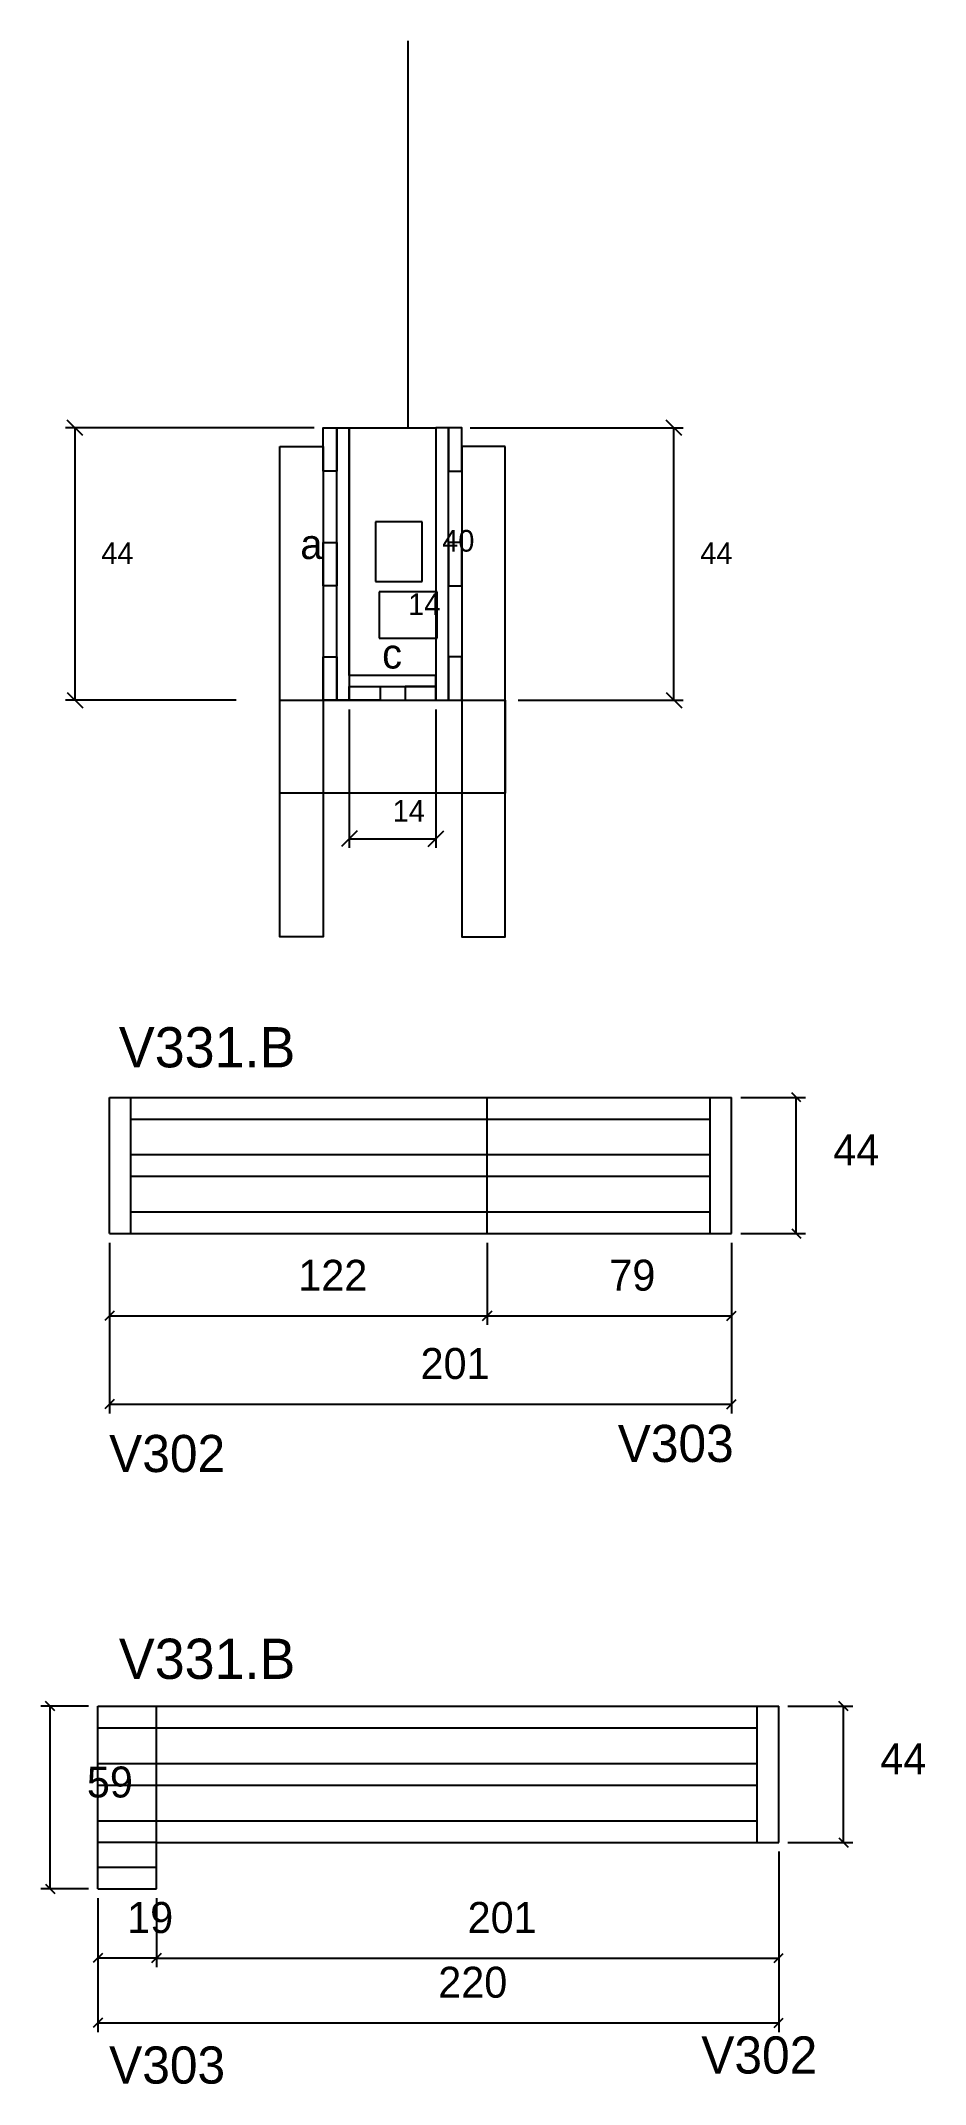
# Model space of a CAD drawing. Header units: metres. Extents: x 2074 to 2360, y 771 to 1431.
import ezdxf

# ---------------------------------------------------------------- set-up
doc = ezdxf.new("R2010")
doc.units = ezdxf.units.M

msp = doc.modelspace()

# ---------------------------------------------------------------- linework, layer by layer
at = {"layer": '00 - FELIPE', "color": 4}
for p, q in [((2089.53, 893.42), (2074.15, 893.42)), ((2077.15, 834.42), (2077.15, 893.42)), ((2312.53, 846.42), (2312.53, 809.06)), ((2089.53, 834.42), (2074.15, 834.42)), ((2092.53, 831.42), (2092.53, 809.06)), ((2111.53, 831.42), (2111.53, 809.06)), ((2111.53, 831.42), (2111.53, 809.06)), ((2111.53, 812.06), (2092.53, 812.06)), ((2111.53, 812.06), (2312.53, 812.06))]:
    msp.add_line(p, q, dxfattribs=at)
at = {"layer": '00 - FELIPE'}
for p, q in [((2078.65, 891.92), (2075.65, 894.92)), ((2075.65, 835.92), (2078.65, 832.92)), ((2094.03, 813.56), (2091.03, 810.56)), ((2113.03, 813.56), (2110.03, 810.56)), ((2110.03, 810.56), (2113.03, 813.56)), ((2311.03, 810.56), (2314.03, 813.56))]:
    msp.add_line(p, q, dxfattribs=at)
at = {"layer": 'CONCRETO', "color": 251}
msp.add_lwpolyline([(2173.81, 1306.37), (2201.81, 1306.37), (2201.81, 1278.37), (2201.81, 1226.37), (2173.81, 1226.37), (2173.81, 1306.37)], dxfattribs=at)
at = {"layer": 'COTA', "color": 4}
for p, q in [((2162.41, 1306.37), (2082.16, 1306.37)), ((2085.16, 1306.37), (2085.16, 1218.37)), ((2212.81, 1306.37), (2281.69, 1306.37)), ((2278.69, 1218.37), (2278.69, 1306.37)), ((2137.21, 1218.37), (2082.16, 1218.37)), ((2173.81, 1215.37), (2173.81, 1170.64)), ((2201.81, 1215.37), (2201.81, 1170.64)), ((2228.41, 1218.37), (2281.69, 1218.37)), ((2173.81, 1173.64), (2201.81, 1173.64)), ((2300.32, 1090.09), (2321.23, 1090.09)), ((2318.23, 1046.09), (2318.23, 1090.09)), ((2096.32, 1043.09), (2096.32, 988.01)), ((2096.32, 1043.09), (2096.32, 1016.55)), ((2218.32, 1043.09), (2218.32, 1016.55)), ((2218.32, 1043.09), (2218.32, 1016.55)), ((2297.32, 1043.09), (2297.32, 988.01)), ((2297.32, 1043.09), (2297.32, 1016.55)), ((2300.32, 1046.09), (2321.23, 1046.09)), ((2096.32, 1019.55), (2218.32, 1019.55)), ((2218.32, 1019.55), (2297.32, 1019.55)), ((2096.32, 991.01), (2297.32, 991.01)), ((2312.53, 846.42), (2312.53, 788.13)), ((2092.53, 831.42), (2092.53, 788.13)), ((2092.53, 791.13), (2312.53, 791.13))]:
    msp.add_line(p, q, dxfattribs=at)
at = {"layer": 'COTA'}
for p, q in [((2319.73, 1088.59), (2316.73, 1091.59)), ((2316.73, 1047.59), (2319.73, 1044.59)), ((2097.82, 1021.05), (2094.82, 1018.05)), ((2219.82, 1021.05), (2216.82, 1018.05)), ((2216.82, 1018.05), (2219.82, 1021.05)), ((2295.82, 1018.05), (2298.82, 1021.05)), ((2097.82, 992.51), (2094.82, 989.51)), ((2295.82, 989.51), (2298.82, 992.51)), ((2094.03, 792.63), (2091.03, 789.63)), ((2311.03, 789.63), (2314.03, 792.63))]:
    msp.add_line(p, q, dxfattribs=at)
at = {"layer": 'COTA', "color": 241}
msp.add_line((2111.53, 849.42), (2092.53, 849.42), dxfattribs=at)
at = {"layer": 'COTA'}
for points in [[(2087.66, 1303.87), (2082.66, 1308.87)], [(2281.19, 1303.87), (2276.19, 1308.87)], [(2082.66, 1220.87), (2087.66, 1215.87)], [(2276.19, 1220.87), (2281.19, 1215.87)], [(2176.31, 1176.14), (2171.31, 1171.14)], [(2199.31, 1171.14), (2204.31, 1176.14)]]:
    msp.add_lwpolyline(points, dxfattribs=at)
at = {"layer": 'Cota Seção (2x)', "color": 180}
for p, q in [((2182.31, 1276.04), (2182.31, 1256.7)), ((2197.31, 1276.04), (2182.31, 1276.04)), ((2197.31, 1256.7), (2197.31, 1276.04)), ((2182.31, 1256.7), (2197.31, 1256.7)), ((2183.48, 1253.37), (2183.48, 1238.37)), ((2202.15, 1253.37), (2183.48, 1253.37)), ((2202.15, 1238.37), (2202.15, 1253.37)), ((2183.48, 1238.37), (2202.15, 1238.37))]:
    msp.add_line(p, q, dxfattribs=at)
at = {"layer": 'Madeira', "color": 126}
for points in [[(2169.81, 1292.37), (2165.41, 1292.37), (2165.41, 1306.37), (2169.81, 1306.37), (2169.81, 1292.37)], [(2205.81, 1292.37), (2210.21, 1292.37), (2210.21, 1306.37), (2205.81, 1306.37), (2205.81, 1292.37)], [(2169.81, 1255.37), (2165.41, 1255.37), (2165.41, 1269.37), (2169.81, 1269.37), (2169.81, 1255.37)], [(2205.81, 1255.37), (2210.21, 1255.37), (2210.21, 1269.37), (2205.81, 1269.37), (2205.81, 1255.37)], [(2169.81, 1218.37), (2165.41, 1218.37), (2165.41, 1232.37), (2169.81, 1232.37), (2169.81, 1218.37)], [(2205.81, 1218.37), (2210.21, 1218.37), (2210.21, 1232.37), (2205.81, 1232.37), (2205.81, 1218.37)], [(2173.81, 1218.37), (2173.81, 1222.77), (2183.81, 1222.77), (2183.81, 1218.37), (2173.81, 1218.37)], [(2201.81, 1218.37), (2201.81, 1222.77), (2191.81, 1222.77), (2191.81, 1218.37), (2201.81, 1218.37)]]:
    msp.add_lwpolyline(points, dxfattribs=at)
at = {"layer": 'Painéis', "color": 200}
for p, q in [((2096.32, 1046.09), (2096.32, 1090.09)), ((2096.32, 1090.09), (2297.32, 1090.09)), ((2218.32, 1046.09), (2218.32, 1090.09)), ((2297.32, 1046.09), (2297.32, 1090.09)), ((2096.32, 1046.09), (2297.32, 1046.09)), ((2092.53, 834.42), (2092.53, 893.42)), ((2092.53, 893.42), (2312.53, 893.42)), ((2111.53, 834.42), (2111.53, 893.42)), ((2312.53, 849.42), (2312.53, 893.42)), ((2111.53, 849.42), (2312.53, 849.42)), ((2092.53, 834.42), (2111.53, 834.42))]:
    msp.add_line(p, q, dxfattribs=at)
at = {"layer": 'Painéis', "color": 4}
for p, q in [((2315.53, 893.42), (2336.44, 893.42)), ((2333.44, 849.42), (2333.44, 893.42)), ((2315.53, 849.42), (2336.44, 849.42))]:
    msp.add_line(p, q, dxfattribs=at)
at = {"layer": 'Painéis'}
for p, q in [((2334.94, 891.92), (2331.94, 894.92)), ((2331.94, 850.92), (2334.94, 847.92))]:
    msp.add_line(p, q, dxfattribs=at)
at = {"layer": 'Painéis', "color": 200}
for points in [[(2169.81, 1306.37), (2173.81, 1306.37), (2173.81, 1218.37), (2169.81, 1218.37), (2169.81, 1306.37)], [(2205.81, 1306.37), (2201.81, 1306.37), (2201.81, 1218.37), (2205.81, 1218.37), (2205.81, 1306.37)], [(2201.81, 1222.77), (2201.81, 1226.37), (2173.81, 1226.37), (2173.81, 1222.77), (2201.81, 1222.77)]]:
    msp.add_lwpolyline(points, dxfattribs=at)
at = {"layer": 'SARR_2.2x7', "color": 40}
for p, q in [((2103.27, 1046.09), (2103.27, 1090.09)), ((2290.36, 1046.09), (2290.36, 1090.09)), ((2103.27, 1083.09), (2218.32, 1083.09)), ((2218.32, 1083.09), (2290.36, 1083.09)), ((2103.27, 1071.59), (2218.32, 1071.59)), ((2218.32, 1071.59), (2290.36, 1071.59)), ((2103.27, 1064.59), (2218.32, 1064.59)), ((2218.32, 1064.59), (2290.36, 1064.59)), ((2103.27, 1053.09), (2218.32, 1053.09)), ((2218.32, 1053.09), (2290.36, 1053.09)), ((2305.57, 849.42), (2305.57, 893.42)), ((2092.53, 886.42), (2214.53, 886.42)), ((2214.53, 886.42), (2305.57, 886.42)), ((2092.53, 874.92), (2214.53, 874.92)), ((2214.53, 874.92), (2305.57, 874.92)), ((2092.53, 867.92), (2214.53, 867.92)), ((2214.53, 867.92), (2305.57, 867.92)), ((2092.53, 856.42), (2214.53, 856.42)), ((2214.53, 856.42), (2305.57, 856.42)), ((2092.53, 841.42), (2111.53, 841.42))]:
    msp.add_line(p, q, dxfattribs=at)
at = {"layer": 'SARR_3.5x7', "color": 81}
for points in [[(2151.41, 1300.37), (2165.41, 1300.37), (2165.41, 1141.89), (2151.41, 1141.89), (2151.41, 1300.37)], [(2224.21, 1300.37), (2210.21, 1300.37), (2210.21, 1141.89), (2224.21, 1141.89), (2224.21, 1300.37)], [(2151.41, 1218.37), (2224.21, 1218.37), (2224.21, 1188.31), (2151.41, 1188.31), (2151.41, 1218.37)]]:
    msp.add_lwpolyline(points, dxfattribs=at)
at = {"layer": 'Texto Seção', "color": 252}
msp.add_line((2192.81, 1306.37), (2192.81, 1431.37), dxfattribs=at)

# ---------------------------------------------------------------- texts
at = {"layer": '00 - FELIPE', "color": 240}
for s, p in [('59', (2089.01, 863.92)), ('19', (2102.03, 820.14)), ('201', (2212.03, 820.16))]:
    msp.add_text(s, height=10, dxfattribs=at).set_placement(p)
at = {"layer": '5', "color": 5}
for s, p in [('V303', (2260.53, 972.29)), ('V302', (2096.21, 969.04)), ('V302', (2287.53, 774.74)), ('V303', (2096.21, 771.49))]:
    msp.add_text(s, height=12, dxfattribs=at).set_placement(p)
at = {"layer": 'COTA', "color": 1}
for s, p in [('44', (2093.66, 1262.37)), ('44', (2287.19, 1262.37)), ('14', (2187.81, 1179.14))]:
    msp.add_text(s, height=7, dxfattribs=at).set_placement(p)
at = {"layer": 'COTA', "color": 240}
for s, p in [('44', (2330.16, 1068.09)), ('122', (2157.32, 1027.6)), ('79', (2257.82, 1027.65)), ('201', (2196.82, 999.11)), ('220', (2202.53, 799.24))]:
    msp.add_text(s, height=10, dxfattribs=at).set_placement(p)
at = {"layer": 'Cota Seção (2x)', "color": 1}
for s, p in [('40', (2203.81, 1266.37)), ('14', (2192.81, 1245.87))]:
    msp.add_text(s, height=7, dxfattribs=at).set_placement(p)
at = {"layer": 'detalhes', "color": 4}
for s, p in [('a', (2157.99, 1264)), ('c', (2184.41, 1228.61))]:
    msp.add_text(s, height=9.6, dxfattribs=at).set_placement(p)
at = {"layer": 'Painéis', "color": 240}
msp.add_text('44', height=10, dxfattribs=at).set_placement((2345.37, 871.42))
at = {"layer": 'Texto Seção', "color": 7}
for p in [(2099.35, 1099.77), (2099.35, 902.22)]:
    msp.add_text('V331.B', height=13, dxfattribs=at).set_placement(p)

doc.saveas('drawing.dxf')
